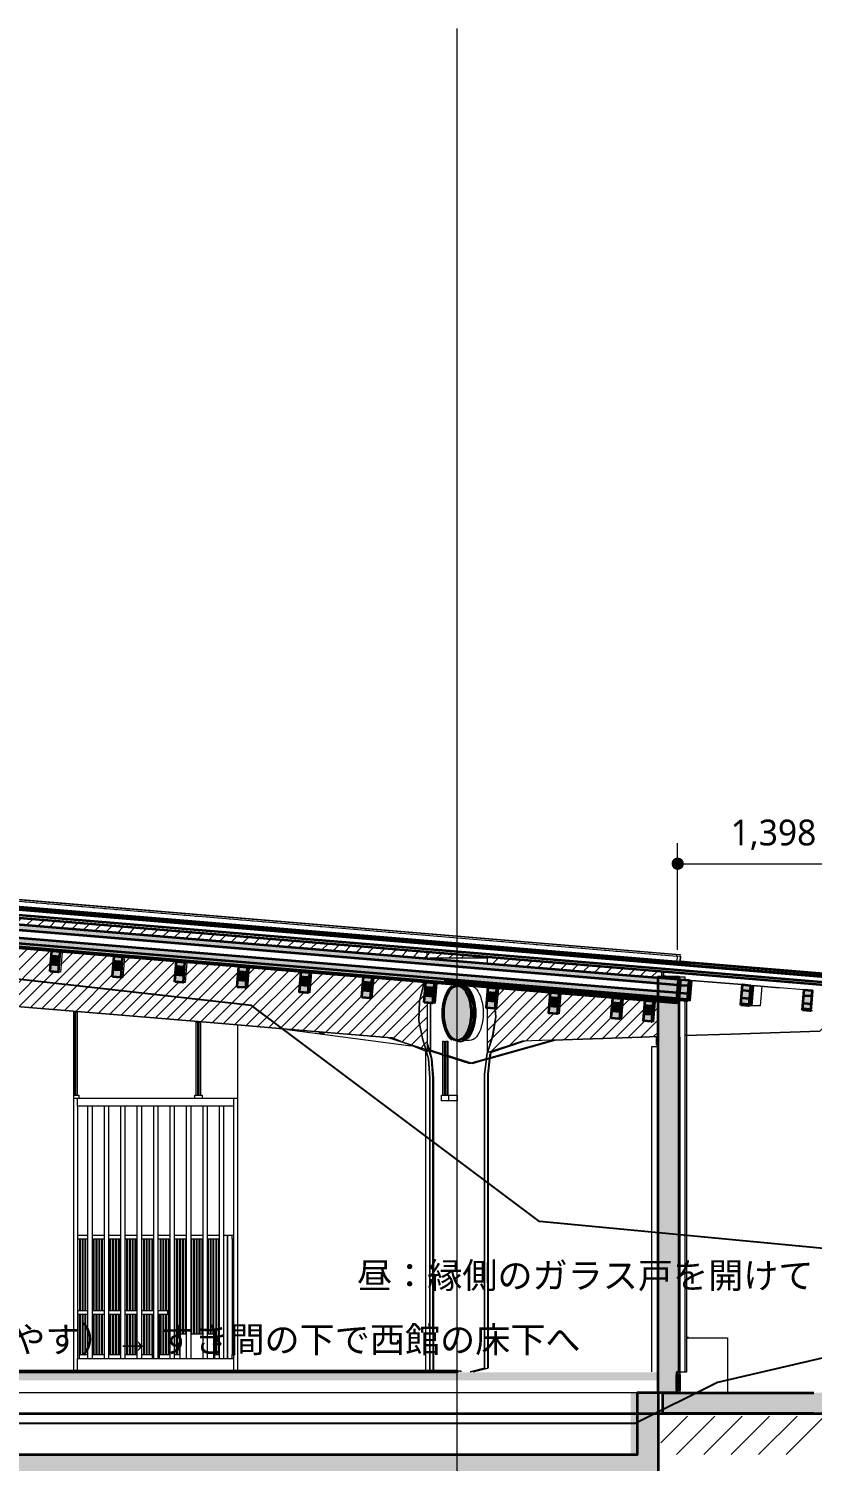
# Model space of a CAD drawing. Header units: millimetres. Extents: x 0 to 153524, y 0 to 59400.
# Drawn here: x 69872 to 75592, y 23650 to 34100 of the extents above; entities that cross this region are included whole.
import ezdxf

# ---------------------------------------------------------------- set-up
doc = ezdxf.new("R2010")
doc.units = ezdxf.units.MM
doc.linetypes.add('DASHDOT', pattern=[3.556, 2.54, -0.508, 0, -0.508])
for name, color, linetype, lineweight in [('01_切断（構造・壁）', 7, 'Continuous', 35), ('05_断熱（仮）', 2, 'Continuous', 9), ('10_見えがかり', 7, 'Continuous', 13), ('11_見えがかり（家具）', 8, 'Continuous', 9), ('12_見えがかり（ガラス）', 5, 'Continuous', 9), ('14_鏡面', 8, 'Continuous', 9), ('15_地盤', 8, 'Continuous', 9), ('40_通り芯', 1, 'DASHDOT', 9), ('50_寸法', 3, 'Continuous', 9)]:
    doc.layers.add(name, color=color, linetype=linetype, lineweight=lineweight)
doc.styles.add('JP', font='NotoSansCJKjp-Regular.otf')

msp = doc.modelspace()

# ---------------------------------------------------------------- hatches: boundary and pattern name
at = {"layer": '01_切断（構造・壁）'}
for color, points in [(7, [(62974, 28245), (62974, 28245), (62973, 28245), (62951, 28247), (62951, 28247), (62953, 28266), (62975, 28265), (62976, 28264), (74655, 27291), (74759, 27283), (75852, 27191), (75853, 27191), (75853, 27190), (75851, 27172), (75851, 27172), (74758, 27263), (74653, 27271)]), (7, [(74467, 24665), (74467, 26766), (74467, 27184), (74473, 27184), (74602, 27184), (74604, 27184), (74615, 27184), (74617, 27184), (74617, 27182), (74617, 24302), (74617, 24300), (74615, 24300), (74602, 24299), (74602, 24150), (74579, 24150), (74467, 24150), (74467, 24665)]), (7, [(73101, 26944), (73102, 26920), (73102, 26918), (73101, 26894), (73101, 26892), (73098, 26868), (73098, 26866), (73094, 26843), (73094, 26841), (73088, 26820), (73088, 26818), (73081, 26798), (73080, 26797), (73072, 26779), (73072, 26777), (73063, 26761), (73062, 26760), (73052, 26747), (73051, 26746), (73040, 26735), (73039, 26735), (73028, 26727), (73026, 26726), (73015, 26722), (73014, 26722), (73002, 26720), (73001, 26720), (72989, 26722), (72988, 26722), (72976, 26727), (72975, 26728), (72963, 26735), (72962, 26736), (72952, 26747), (72951, 26748), (72941, 26761), (72940, 26763), (72931, 26779), (72930, 26780), (72922, 26798), (72922, 26800), (72915, 26820), (72915, 26822), (72909, 26843), (72909, 26846), (72905, 26868), (72905, 26870), (72903, 26894), (72902, 26896), (72902, 26920), (72902, 26922), (72903, 26946), (72903, 26948), (72905, 26972), (72905, 26974), (72909, 26997), (72910, 26999), (72915, 27020), (72916, 27022), (72922, 27042), (72923, 27043), (72931, 27061), (72932, 27063), (72941, 27079), (72942, 27080), (72952, 27093), (72953, 27094), (72963, 27105), (72964, 27105), (72976, 27113), (72977, 27114), (72989, 27118), (72990, 27118), (73002, 27120), (73003, 27120), (73015, 27118), (73016, 27118), (73028, 27113), (73029, 27112), (73040, 27105), (73041, 27104), (73052, 27093), (73053, 27092), (73063, 27079), (73063, 27077), (73072, 27061), (73073, 27060), (73081, 27042), (73082, 27040), (73088, 27020), (73089, 27018), (73094, 26997), (73094, 26994), (73098, 26972), (73098, 26970), (73101, 26946)]), (7, [(74466, 24242), (74466, 24300), (58578, 24300), (58578, 24242)]), (7, [(73000, 24300), (72675, 24300), (67665, 24300), (67665, 24302), (67665, 24302), (67665, 24310), (72675, 24310), (73000, 24310), (73000, 24301), (73000, 24301)]), (7, [(74622, 24276), (74622, 24276), (74622, 24170), (74602, 24170), (74602, 24170), (74602, 24276), (74602, 24280), (74621, 24280), (74622, 24280)]), (8, [(55051, 23500), (46200, 23500), (46050, 23500), (46050, 23700), (46050, 24152), (46200, 24152), (46200, 23700), (55201, 23700), (55201, 23550), (58628, 23550), (58628, 23700), (74316, 23700), (74316, 24152), (74466, 24152), (74466, 23700), (74466, 23500), (74316, 23500), (58778, 23500), (58778, 23350), (55051, 23350)]), (7, [(74500, 24118), (74500, 24118), (74500, 24150), (74528, 24150), (74652, 24150), (74766, 24150), (74870, 24150), (74967, 24150), (75057, 24150), (75141, 24150), (75221, 24150), (75221, 24150), (75296, 24150), (75367, 24150), (75436, 24150), (75501, 24150), (75564, 24150), (75564, 24150), (75566, 24150), (75571, 24150), (75578, 24150), (75588, 24150), (75602, 24150), (75620, 24150), (75642, 24150), (75669, 24150), (75703, 24150), (75745, 24150), (75795, 24150), (75856, 24150), (75930, 24150), (76000, 24150), (76000, 24032), (76000, 24000), (75930, 24000), (75856, 24000), (75795, 24000), (75745, 24000), (75703, 24000), (75669, 24000), (75642, 24000), (75620, 24000), (75602, 24000), (75588, 24000), (75578, 24000), (75571, 24000), (75566, 24000), (75564, 24000), (75564, 24000), (75501, 24000), (75436, 24000), (75367, 24000), (75296, 24000), (75221, 24000), (75221, 24000), (75141, 24000), (75057, 24000), (74967, 24000), (74870, 24000), (74766, 24000), (74652, 24000), (74528, 24000), (74500, 24000)])]:
    msp.add_hatch(color=color, dxfattribs=at).paths.add_polyline_path(points)
at = {"layer": '01_切断（構造・壁）', "true_color": 0xe9dcc4}
for points in [[(74284, 27043), (72912, 27157), (74286, 27043), (74603, 27017), (74603, 27016), (74602, 27005), (63497, 27930), (62767, 27991), (62761, 27991), (62667, 27999), (62666, 27987), (62664, 27987), (62667, 28023), (62761, 28015), (62767, 28015), (63497, 27954), (74602, 27029), (74601, 27017)], [(70029, 27223), (70029, 27227), (70041, 27373), (70043, 27373), (70101, 27368), (70101, 27363), (70089, 27218), (70087, 27218)], [(70035, 27300), (70095, 27295), (70093, 27271), (70033, 27276)], [(70484, 27185), (70484, 27189), (70496, 27335), (70498, 27335), (70556, 27330), (70556, 27326), (70544, 27180), (70542, 27180)], [(70939, 27147), (70939, 27152), (70951, 27297), (70953, 27297), (71011, 27292), (71011, 27288), (70999, 27142), (70997, 27143)], [(70490, 27262), (70550, 27257), (70548, 27233), (70488, 27238)], [(70945, 27224), (71005, 27219), (71003, 27196), (70943, 27201)], [(71394, 27109), (71394, 27114), (71406, 27259), (71408, 27259), (71466, 27254), (71466, 27250), (71454, 27104), (71452, 27105)], [(71400, 27186), (71460, 27181), (71458, 27158), (71398, 27163)], [(71849, 27076), (71861, 27221), (71863, 27221), (71921, 27216), (71921, 27212), (71921, 27212), (71909, 27067), (71907, 27067), (71849, 27072)], [(72304, 27034), (72304, 27038), (72316, 27183), (72318, 27183), (72376, 27178), (72376, 27174), (72364, 27029), (72362, 27029)], [(71915, 27144), (71913, 27120), (71853, 27125), (71855, 27149)], [(72310, 27111), (72370, 27106), (72368, 27082), (72308, 27087)], [(72759, 26996), (72759, 27000), (72771, 27145), (72773, 27145), (72831, 27140), (72831, 27136), (72819, 26991), (72817, 26991)], [(72765, 27073), (72825, 27068), (72823, 27044), (72763, 27049)], [(73214, 26962), (73226, 27107), (73228, 27107), (73286, 27102), (73286, 27098), (73286, 27098), (73274, 26953), (73272, 26953), (73214, 26958)], [(73669, 26924), (73681, 27069), (73683, 27069), (73741, 27064), (73741, 27060), (73741, 27060), (73729, 26915), (73727, 26915), (73669, 26920)], [(74619, 27015), (74619, 27019), (74631, 27164), (74633, 27164), (74691, 27159), (74691, 27155), (74679, 27010), (74677, 27010)], [(75069, 26977), (75069, 26981), (75081, 27127), (75083, 27127), (75141, 27122), (75141, 27117), (75129, 26972), (75127, 26972)], [(75519, 26940), (75519, 26944), (75531, 27089), (75533, 27089), (75591, 27084), (75591, 27080), (75579, 26935), (75577, 26935)], [(73280, 27030), (73278, 27006), (73218, 27011), (73220, 27035)], [(73735, 26992), (73733, 26968), (73673, 26973), (73675, 26997)], [(74124, 26882), (74124, 26886), (74136, 27031), (74138, 27031), (74196, 27026), (74196, 27022), (74184, 26877), (74182, 26877)], [(74431, 27007), (74431, 27003), (74419, 26857), (74417, 26858), (74359, 26862), (74359, 26867), (74359, 26867), (74371, 27012), (74373, 27012)], [(74620, 27027), (74680, 27022), (74679, 27010), (74677, 27010), (74619, 27015), (74619, 27019)], [(75070, 26990), (75130, 26985), (75129, 26972), (75127, 26972), (75069, 26977), (75069, 26981)], [(74130, 26959), (74190, 26954), (74188, 26930), (74128, 26935)], [(74365, 26939), (74425, 26934), (74423, 26911), (74363, 26916)], [(75520, 26952), (75580, 26947), (75579, 26935), (75577, 26935), (75519, 26940), (75519, 26944)]]:
    msp.add_hatch(color=8, dxfattribs=at).paths.add_polyline_path(points)
at = {"layer": '05_断熱（仮）', "true_color": 0xf3d98b}
for points in [[(74500, 27175), (74500, 27123), (63491, 28040), (62761, 28101), (62756, 28102), (62670, 28109), (62674, 28161), (74296, 27192)], [(74296, 27095), (74500, 27078), (74500, 27037), (63497, 27954), (62767, 28015), (62761, 28015), (62670, 28023), (62674, 28064)], [(70035, 27300), (70039, 27345), (70099, 27340), (70095, 27295)], [(70490, 27262), (70494, 27307), (70554, 27302), (70550, 27257)], [(70945, 27224), (70949, 27269), (71009, 27264), (71005, 27219)], [(71400, 27186), (71404, 27231), (71464, 27226), (71460, 27181)], [(71855, 27149), (71859, 27193), (71919, 27188), (71915, 27144)], [(72310, 27111), (72314, 27155), (72374, 27150), (72370, 27106)], [(72765, 27073), (72769, 27117), (72829, 27112), (72825, 27068)], [(73220, 27035), (73224, 27079), (73284, 27074), (73280, 27030)], [(74492, 27159), (74577, 27159), (74577, 26766), (74577, 24665), (74577, 24175), (74492, 24175), (74492, 24665), (74492, 26766)], [(73675, 26997), (73679, 27042), (73739, 27037), (73735, 26992)], [(74130, 26959), (74134, 27004), (74194, 26999), (74190, 26954)], [(74429, 26979), (74425, 26934), (74365, 26939), (74369, 26984)], [(74266, 24152), (74316, 24152), (74316, 23700), (74266, 23700)]]:
    msp.add_hatch(color=8, dxfattribs=at).paths.add_polyline_path(points)
at = {"layer": '14_鏡面', "true_color": 0xdce5ee}
h = msp.add_hatch(dxfattribs=at)
h.set_pattern_fill('ANSI31', scale=20)
h.paths.add_polyline_path([(62760, 28322), (62760, 28322), (63010, 28301), (63261, 28281), (63511, 28260), (63762, 28239), (64012, 28218), (64263, 28197), (64513, 28176), (65014, 28134), (65265, 28114), (65515, 28093), (65766, 28072), (66016, 28051), (66267, 28030), (66517, 28009), (66768, 27988), (67018, 27967), (67269, 27947), (67519, 27926), (67770, 27905), (68020, 27884), (68271, 27863), (68521, 27842), (68772, 27821), (69022, 27800), (69273, 27780), (69523, 27759), (69774, 27738), (70024, 27717), (70275, 27696), (70525, 27675), (70776, 27654), (71026, 27633), (71277, 27613), (71527, 27592), (71778, 27571), (72028, 27550), (72279, 27529), (72529, 27508), (72780, 27487), (72780, 27487), (72780, 27487), (62760, 28322)])
h = msp.add_hatch(dxfattribs=at)
h.set_pattern_fill('ANSI31', scale=20)
h.paths.add_polyline_path([(62760, 28198), (72780, 27363), (72780, 27320), (72780, 27320), (72780, 27320), (62760, 28154)])
h = msp.add_hatch(dxfattribs=at)
h.set_pattern_fill('ANSI31', scale=20)
h.paths.add_polyline_path([(62760, 27829), (62808, 27825), (62824, 27825), (62837, 27973), (63216, 27941), (63204, 27792), (63263, 27787), (63279, 27787), (63292, 27935), (63671, 27903), (63659, 27754), (63718, 27749), (63734, 27749), (63747, 27897), (64126, 27866), (64114, 27716), (64173, 27711), (64189, 27711), (64202, 27859), (64581, 27828), (64569, 27678), (64628, 27673), (64644, 27673), (64656, 27821), (65036, 27790), (65024, 27640), (65083, 27635), (65099, 27635), (65111, 27783), (65491, 27752), (65479, 27602), (65538, 27597), (65554, 27597), (65566, 27746), (65946, 27714), (65934, 27564), (65993, 27559), (66009, 27559), (66021, 27708), (66401, 27676), (66389, 27527), (66448, 27522), (66464, 27522), (66476, 27670), (66856, 27638), (66844, 27489), (66903, 27484), (66919, 27484), (66931, 27632), (67311, 27600), (67299, 27451), (67358, 27446), (67374, 27446), (67386, 27594), (67766, 27562), (67754, 27413), (67813, 27408), (67829, 27408), (67841, 27556), (68221, 27524), (68209, 27375), (68268, 27370), (68284, 27370), (68296, 27518), (68676, 27486), (68664, 27337), (68723, 27332), (68739, 27332), (68751, 27480), (69131, 27448), (69119, 27299), (69178, 27294), (69194, 27294), (69206, 27442), (69586, 27411), (69574, 27261), (69633, 27256), (69649, 27256), (69661, 27404), (70041, 27373), (70029, 27223), (70088, 27218), (70104, 27218), (70116, 27366), (70496, 27335), (70484, 27185), (70543, 27180), (70559, 27180), (70571, 27329), (70951, 27297), (70939, 27147), (70998, 27142), (71014, 27142), (71026, 27291), (71406, 27259), (71394, 27109), (71453, 27104), (71469, 27104), (71481, 27253), (71861, 27221), (71849, 27072), (71908, 27067), (71924, 27067), (71936, 27215), (72316, 27183), (72304, 27034), (72363, 27029), (72378, 27029), (72391, 27177), (72759, 27146), (72759, 27144), (72724, 27006), (72720, 26863), (72750, 26724), (72770, 26653), (72616, 26703), (72529, 26738), (72496, 26741), (72493, 26742), (72320, 26756), (72279, 26760), (72028, 26781), (71778, 26802), (71527, 26823), (71277, 26844), (71026, 26864), (70776, 26885), (70525, 26906), (70275, 26927), (70024, 26948), (69774, 26969), (69523, 26990), (69273, 27011), (69022, 27031), (68772, 27052), (68521, 27073), (68271, 27094), (68020, 27115), (67770, 27136), (67519, 27157), (67269, 27178), (67018, 27198), (66884, 27210), (66024, 27284), (66008, 27283), (65983, 27285), (64660, 27396), (62760, 27553)])
h = msp.add_hatch(dxfattribs=at)
h.set_pattern_fill('ANSI31', scale=20)
h.paths.add_polyline_path([(73475, 27429), (73729, 27408), (73984, 27387), (74239, 27366), (74494, 27344), (74494, 27344), (73220, 27451), (73220, 27451), (73220, 27451), (73220, 27451)])
h = msp.add_hatch(dxfattribs=at)
h.set_pattern_fill('ANSI31', scale=20)
h.paths.add_polyline_path([(72780, 27320), (72780, 27363), (73220, 27327), (73220, 27320)])
h = msp.add_hatch(dxfattribs=at)
h.set_pattern_fill('ANSI31', scale=20)
h.paths.add_polyline_path([(74494, 27184), (74466, 27184), (74466, 27179), (73220, 27283), (73220, 27327), (74494, 27221)])
h = msp.add_hatch(dxfattribs=at)
h.set_pattern_fill('ANSI31', scale=20)
h.paths.add_polyline_path([(72780, 26650), (72771, 26653), (72750, 26724), (72720, 26863), (72724, 27006), (72759, 27144), (72760, 27146), (72771, 27145), (72759, 26996), (72780, 26994)])
h = msp.add_hatch(dxfattribs=at)
h.set_pattern_fill('ANSI31', scale=20)
h.paths.add_polyline_path([(73220, 27108), (73226, 27107), (73220, 27031)])
h = msp.add_hatch(dxfattribs=at)
h.set_pattern_fill('ANSI31', scale=20)
h.paths.add_polyline_path([(73475, 26715), (73221, 26631), (73259, 26752), (73282, 26892), (73278, 26953), (73288, 26953), (73301, 27101), (73681, 27069), (73669, 26920), (73728, 26915), (73743, 26915), (73756, 27063), (74136, 27031), (74124, 26882), (74183, 26877), (74198, 26877), (74211, 27025), (74371, 27012), (74359, 26862), (74418, 26857), (74433, 26857), (74446, 27006), (74466, 27004), (74466, 26749), (73698, 26723), (73698, 26723)])
h = msp.add_hatch(dxfattribs=at)
h.set_pattern_fill('ANSI31', scale=20)
h.paths.add_polyline_path([(73220, 26630), (73220, 26630), (73220, 26957), (73273, 26953), (73277, 26953), (73282, 26892), (73258, 26752), (73221, 26631)])
h = msp.add_hatch(dxfattribs=at)
h.set_pattern_fill('ANSI31', scale=20)
h.paths.add_polyline_path([(72322, 26756), (72493, 26742), (72496, 26741)])
h = msp.add_hatch(dxfattribs=at)
h.set_pattern_fill('ANSI31', scale=20)
h.paths.add_polyline_path([(72616, 26703), (72770, 26653), (72775, 26638)])
h = msp.add_hatch(dxfattribs=at)
h.set_pattern_fill('ANSI31', scale=20)
h.paths.add_polyline_path([(72780, 26636), (72780, 26636), (72775, 26638), (72771, 26653), (72780, 26650)])
h = msp.add_hatch(dxfattribs=at)
h.set_pattern_fill('ANSI31', scale=20)
h.paths.add_polyline_path([(73729, 26724), (73698, 26723), (73698, 26723), (74466, 26749), (74466, 26749)])
at = {"layer": '50_寸法'}
msp.add_hatch(color=7, dxfattribs=at).paths.add_polyline_path([(74654, 28009), (74653, 28000), (74651, 27992), (74647, 27984), (74641, 27977), (74634, 27972), (74626, 27968), (74618, 27965), (74609, 27964), (74600, 27965), (74592, 27968), (74584, 27972), (74577, 27977), (74572, 27984), (74568, 27992), (74565, 28000), (74564, 28009), (74565, 28018), (74568, 28026), (74572, 28034), (74577, 28041), (74584, 28047), (74592, 28051), (74600, 28053), (74609, 28054), (74618, 28053), (74626, 28051), (74634, 28047), (74641, 28041), (74647, 28034), (74651, 28026), (74653, 28018)])

# ---------------------------------------------------------------- linework, layer by layer
at = {"layer": '01_切断（構造・壁）'}
for points in [[(62761, 28198), (62756, 28199), (62661, 28207), (62662, 28212), (62667, 28270), (62761, 28262), (62767, 28262), (63497, 28201), (74607, 27275), (74607, 27275), (74607, 27275), (75889, 27168), (76007, 27159), (76006, 27153), (76002, 27095), (75884, 27105), (74601, 27212), (74601, 27212), (74601, 27212), (63491, 28137), (62761, 28198)], [(62667, 28230), (62667, 28230), (62761, 28222), (62767, 28222), (63497, 28161), (74607, 27235), (74607, 27235), (74607, 27235), (75889, 27128), (76003, 27119)], [(62974, 28245), (62974, 28245), (62973, 28245), (62951, 28247), (62951, 28247), (62953, 28266), (62975, 28265), (62976, 28264), (74655, 27291), (74759, 27283), (75852, 27191), (75853, 27191), (75853, 27190), (75851, 27172), (75851, 27172), (74758, 27263), (74653, 27271), (62974, 28245)], [(62661, 28012), (62662, 28016), (62674, 28161), (74296, 27192), (74614, 27166), (74613, 27161), (74601, 27017), (74284, 27043), (72912, 27157), (74286, 27043), (74603, 27017), (74603, 27016), (74601, 26993), (74284, 27019), (62661, 27988), (62661, 27988), (62663, 28012), (62661, 28012)], [(62674, 28120), (62674, 28121), (74296, 27152), (74609, 27126)], [(62667, 28023), (62667, 28023), (62761, 28015), (62767, 28015), (63497, 27954), (74601, 27029)], [(62674, 28063), (62674, 28064), (74296, 27095), (74605, 27069)], [(62667, 27999), (62667, 27999), (62761, 27991), (62767, 27991), (63497, 27930), (74601, 27005)], [(70029, 27223), (70029, 27227), (70041, 27373), (70043, 27373), (70101, 27368), (70101, 27363), (70089, 27218), (70087, 27218), (70029, 27223)], [(70029, 27223), (70029, 27227), (70041, 27373), (70043, 27373), (70101, 27368), (70101, 27363), (70089, 27218), (70087, 27218), (70029, 27223)], [(70034, 27276), (70092, 27271)], [(70036, 27300), (70094, 27295)], [(70484, 27185), (70484, 27189), (70496, 27335), (70498, 27335), (70556, 27330), (70556, 27326), (70544, 27180), (70542, 27180), (70484, 27185)], [(70484, 27185), (70484, 27189), (70496, 27335), (70498, 27335), (70556, 27330), (70556, 27326), (70544, 27180), (70542, 27180), (70484, 27185)], [(70939, 27147), (70939, 27152), (70951, 27297), (70953, 27297), (71011, 27292), (71011, 27288), (70999, 27142), (70997, 27143), (70939, 27147)], [(70939, 27147), (70939, 27152), (70951, 27297), (70953, 27297), (71011, 27292), (71011, 27288), (70999, 27142), (70997, 27143), (70939, 27147)], [(70489, 27238), (70547, 27234)], [(70491, 27262), (70549, 27257)], [(70944, 27200), (71002, 27196)], [(70946, 27224), (71004, 27219)], [(71394, 27109), (71394, 27114), (71406, 27259), (71408, 27259), (71466, 27254), (71466, 27250), (71454, 27104), (71452, 27105), (71394, 27109)], [(71394, 27109), (71394, 27114), (71406, 27259), (71408, 27259), (71466, 27254), (71466, 27250), (71454, 27104), (71452, 27105), (71394, 27109)], [(71401, 27186), (71459, 27182)], [(71849, 27076), (71861, 27221), (71863, 27221), (71921, 27216), (71921, 27212), (71921, 27212), (71909, 27067), (71907, 27067), (71849, 27072), (71849, 27076)], [(71849, 27076), (71861, 27221), (71863, 27221), (71921, 27216), (71921, 27212), (71921, 27212), (71909, 27067), (71907, 27067), (71849, 27072), (71849, 27076)], [(72304, 27034), (72304, 27038), (72316, 27183), (72318, 27183), (72376, 27178), (72376, 27174), (72364, 27029), (72362, 27029), (72304, 27034)], [(72304, 27034), (72304, 27038), (72316, 27183), (72318, 27183), (72376, 27178), (72376, 27174), (72364, 27029), (72362, 27029), (72304, 27034)], [(74467, 24665), (74467, 26766), (74467, 27184), (74473, 27184), (74602, 27184), (74604, 27184), (74615, 27184), (74617, 27184), (74617, 27182), (74617, 24302), (74617, 24300), (74615, 24300), (74602, 24299), (74602, 24150), (74579, 24150), (74467, 24150), (74467, 24665), (74467, 24665)], [(71399, 27163), (71457, 27158)], [(71854, 27125), (71912, 27120)], [(71856, 27148), (71914, 27144)], [(72309, 27087), (72367, 27082)], [(72311, 27111), (72369, 27106)], [(72759, 26996), (72759, 27000), (72771, 27145), (72773, 27145), (72831, 27140), (72831, 27136), (72819, 26991), (72817, 26991), (72759, 26996)], [(72759, 26996), (72759, 27000), (72771, 27145), (72773, 27145), (72831, 27140), (72831, 27136), (72819, 26991), (72817, 26991), (72759, 26996)], [(72766, 27073), (72824, 27068)], [(73101, 26944), (73102, 26920), (73102, 26918), (73101, 26894), (73101, 26892), (73098, 26868), (73098, 26866), (73094, 26843), (73094, 26841), (73088, 26820), (73088, 26818), (73081, 26798), (73080, 26797), (73072, 26779), (73072, 26777), (73063, 26761), (73062, 26760), (73052, 26747), (73051, 26746), (73040, 26735), (73039, 26735), (73028, 26727), (73026, 26726), (73015, 26722), (73014, 26722), (73002, 26720), (73001, 26720), (72989, 26722), (72988, 26722), (72976, 26727), (72975, 26728), (72963, 26735), (72962, 26736), (72952, 26747), (72951, 26748), (72941, 26761), (72940, 26763), (72931, 26779), (72930, 26780), (72922, 26798), (72922, 26800), (72915, 26820), (72915, 26822), (72909, 26843), (72909, 26846), (72905, 26868), (72905, 26870), (72903, 26894), (72902, 26896), (72902, 26920), (72902, 26922), (72903, 26946), (72903, 26948), (72905, 26972), (72905, 26974), (72909, 26997), (72910, 26999), (72915, 27020), (72916, 27022), (72922, 27042), (72923, 27043), (72931, 27061), (72932, 27063), (72941, 27079), (72942, 27080), (72952, 27093), (72953, 27094), (72963, 27105), (72964, 27105), (72976, 27113), (72977, 27114), (72989, 27118), (72990, 27118), (73002, 27120), (73003, 27120), (73015, 27118), (73016, 27118), (73028, 27113), (73029, 27112), (73040, 27105), (73041, 27104), (73052, 27093), (73053, 27092), (73063, 27079), (73063, 27077), (73072, 27061), (73073, 27060), (73081, 27042), (73082, 27040), (73088, 27020), (73089, 27018), (73094, 26997), (73094, 26994), (73098, 26972), (73098, 26970), (73101, 26946), (73101, 26944)], [(73214, 26962), (73226, 27107), (73228, 27107), (73286, 27102), (73286, 27098), (73286, 27098), (73274, 26953), (73272, 26953), (73214, 26958), (73214, 26962)], [(73214, 26962), (73226, 27107), (73228, 27107), (73286, 27102), (73286, 27098), (73286, 27098), (73274, 26953), (73272, 26953), (73214, 26958), (73214, 26962)], [(73669, 26924), (73681, 27069), (73683, 27069), (73741, 27064), (73741, 27060), (73741, 27060), (73729, 26915), (73727, 26915), (73669, 26920), (73669, 26924)], [(73669, 26924), (73681, 27069), (73683, 27069), (73741, 27064), (73741, 27060), (73741, 27060), (73729, 26915), (73727, 26915), (73669, 26920), (73669, 26924)], [(74619, 27015), (74619, 27019), (74631, 27164), (74633, 27164), (74691, 27159), (74691, 27155), (74679, 27010), (74677, 27010), (74619, 27015)], [(74619, 27015), (74619, 27019), (74631, 27164), (74633, 27164), (74691, 27159), (74691, 27155), (74679, 27010), (74677, 27010), (74619, 27015)], [(74631, 27124), (74631, 27124), (74633, 27124), (74687, 27120)], [(74631, 27067), (74631, 27067), (74633, 27067), (74682, 27063)], [(75069, 26977), (75069, 26981), (75081, 27127), (75083, 27127), (75141, 27122), (75141, 27117), (75129, 26972), (75127, 26972), (75069, 26977)], [(75069, 26977), (75069, 26981), (75081, 27127), (75083, 27127), (75141, 27122), (75141, 27117), (75129, 26972), (75127, 26972), (75069, 26977)], [(75081, 27086), (75081, 27087), (75083, 27087), (75137, 27082)], [(75519, 26940), (75519, 26944), (75531, 27089), (75533, 27089), (75591, 27084), (75591, 27080), (75579, 26935), (75577, 26935), (75519, 26940)], [(75519, 26940), (75519, 26944), (75531, 27089), (75533, 27089), (75591, 27084), (75591, 27080), (75579, 26935), (75577, 26935), (75519, 26940)], [(72764, 27049), (72822, 27044)], [(73219, 27011), (73277, 27006)], [(73221, 27035), (73279, 27030)], [(73674, 26973), (73732, 26968)], [(73676, 26997), (73734, 26992)], [(74124, 26882), (74124, 26886), (74136, 27031), (74138, 27031), (74196, 27026), (74196, 27022), (74184, 26877), (74182, 26877), (74124, 26882)], [(74124, 26882), (74124, 26886), (74136, 27031), (74138, 27031), (74196, 27026), (74196, 27022), (74184, 26877), (74182, 26877), (74124, 26882)], [(74431, 27007), (74431, 27003), (74419, 26857), (74417, 26858), (74359, 26862), (74359, 26867), (74359, 26867), (74371, 27012), (74373, 27012), (74431, 27007)], [(74431, 27003), (74419, 26857), (74417, 26858), (74359, 26862), (74359, 26867), (74359, 26867), (74371, 27012), (74373, 27012), (74431, 27007), (74431, 27003)], [(74621, 27027), (74679, 27022)], [(75071, 26990), (75129, 26985)], [(75081, 27029), (75081, 27030), (75083, 27030), (75132, 27025)], [(75531, 27049), (75531, 27049), (75533, 27049), (75587, 27045)], [(75531, 26992), (75531, 26992), (75533, 26992), (75582, 26988)], [(74129, 26935), (74187, 26930)], [(74131, 26959), (74189, 26954)], [(74364, 26915), (74422, 26911)], [(74366, 26939), (74424, 26934)], [(75521, 26952), (75579, 26947)], [(73000, 24300), (72675, 24300), (67665, 24300), (67665, 24302), (67665, 24302), (67665, 24310), (72675, 24310), (73000, 24310), (73000, 24301), (73000, 24301), (73000, 24300)], [(74622, 24276), (74622, 24276), (74622, 24170), (74602, 24170), (74602, 24170), (74602, 24276), (74602, 24280), (74621, 24280), (74622, 24280), (74622, 24276)], [(55051, 23500), (46200, 23500), (46050, 23500), (46050, 23700), (46050, 24152), (46200, 24152), (46200, 23700), (55201, 23700), (55201, 23550), (58628, 23550), (58628, 23700), (74316, 23700), (74316, 24152), (74466, 24152), (74466, 23700), (74466, 23500), (74316, 23500), (58778, 23500), (58778, 23350), (55051, 23350), (55051, 23500)], [(74500, 24118), (74500, 24118), (74500, 24150), (74528, 24150), (74652, 24150), (74766, 24150), (74870, 24150), (74967, 24150), (75057, 24150), (75141, 24150), (75221, 24150), (75221, 24150), (75296, 24150), (75367, 24150), (75436, 24150), (75501, 24150), (75564, 24150), (75564, 24150), (75566, 24150), (75571, 24150), (75578, 24150), (75588, 24150), (75602, 24150)], [(75602, 24000), (75588, 24000), (75578, 24000), (75571, 24000), (75566, 24000), (75564, 24000), (75564, 24000), (75501, 24000), (75436, 24000), (75367, 24000), (75296, 24000), (75221, 24000), (75221, 24000), (75141, 24000), (75057, 24000), (74967, 24000), (74870, 24000), (74766, 24000), (74652, 24000), (74528, 24000), (74500, 24000), (74500, 24118)], [(43500, 24000), (78800, 24000)]]:
    msp.add_lwpolyline(points, dxfattribs=at)
at = {"layer": '10_見えがかり'}
for points in [[(62688, 28328), (74605, 27335), (74602, 27299)], [(70116, 27364), (70104, 27218)], [(70571, 27327), (70559, 27180)], [(71026, 27289), (71014, 27142)], [(72780, 27322), (72780, 27361)], [(73218, 27320), (72800, 27320)], [(73220, 27285), (73220, 27325)], [(74606, 27337), (74627, 27335), (74624, 27298)], [(74629, 27335), (74630, 27335), (74627, 27297)], [(74629, 27300), (74735, 27291), (74740, 27291), (75939, 27191), (75938, 27191), (75936, 27174)], [(70104, 27218), (70091, 27218)], [(70559, 27180), (70546, 27180)], [(71481, 27251), (71469, 27104)], [(71936, 27213), (71924, 27067)], [(72391, 27175), (72378, 27029)], [(74494, 27219), (74494, 27186)], [(74619, 27184), (74623, 27184), (74623, 27083)], [(74626, 27184), (74661, 27184), (74661, 27184), (74661, 27164)], [(67611, 27149), (67960, 27120), (68608, 27066), (69255, 27012), (69903, 26958), (70550, 26904), (71198, 26850), (71845, 26796), (72493, 26742), (73089, 26552), (73698, 26723), (74347, 26745), (74464, 26749)], [(74464, 26749), (74348, 26745), (73698, 26723), (73089, 26552), (73089, 26552), (72493, 26742), (71845, 26796), (71198, 26850), (70550, 26904), (69903, 26958), (69255, 27012), (68608, 27066), (67960, 27120), (67615, 27149)], [(71014, 27142), (71001, 27142)], [(71469, 27104), (71456, 27104)], [(71924, 27067), (71911, 27067)], [(72770, 26656), (72750, 26724), (72720, 26863), (72724, 27006), (72759, 27144)], [(72759, 27144), (72724, 27006), (72720, 26863), (72750, 26724), (72770, 26656)], [(72846, 27137), (72833, 26991)], [(72852, 27136), (72840, 26991), (72835, 26991)], [(72904, 26817), (72898, 26843), (72893, 26869), (72891, 26895), (72890, 26920), (72891, 26945), (72893, 26971), (72898, 26997), (72904, 27023), (72912, 27047), (72922, 27068), (72934, 27087), (72934, 27087), (72922, 27068), (72912, 27047), (72904, 27023), (72898, 26997), (72893, 26971), (72891, 26945), (72890, 26920), (72891, 26895), (72893, 26869), (72898, 26843), (72904, 26817), (72912, 26793), (72922, 26772), (72934, 26753), (72934, 26753), (72922, 26772), (72912, 26793), (72904, 26817)], [(72935, 27089), (72946, 27103), (72960, 27115), (72960, 27115), (72946, 27103), (72935, 27089)], [(72990, 27121), (72995, 27124), (72997, 27124)], [(73057, 27119), (73063, 27115), (73077, 27103), (73089, 27087), (73101, 27068), (73111, 27047), (73119, 27023), (73125, 26997), (73130, 26971), (73132, 26945), (73133, 26920), (73132, 26895), (73130, 26869), (73125, 26843), (73119, 26817), (73111, 26793), (73101, 26772), (73089, 26753), (73077, 26737), (73063, 26725), (73050, 26716), (73036, 26712), (73023, 26710), (73021, 26710), (73008, 26712), (72995, 26716), (72990, 26719)], [(72998, 27124), (72996, 27124), (72992, 27121)], [(72992, 26719), (72996, 26716), (73010, 26712), (73022, 26710), (73035, 26712), (73048, 26716), (73062, 26725), (73075, 26737), (73088, 26753), (73099, 26772), (73109, 26793), (73117, 26817), (73124, 26843), (73128, 26869), (73131, 26895), (73131, 26920), (73131, 26945), (73128, 26971), (73124, 26997), (73117, 27023), (73109, 27047), (73099, 27068), (73088, 27087), (73075, 27103), (73062, 27115), (73055, 27120)], [(73016, 27120), (73017, 27120), (73030, 27118), (73043, 27113), (73056, 27105), (73067, 27093), (73078, 27079), (73088, 27061), (73097, 27042), (73104, 27020), (73110, 26997), (73114, 26972), (73117, 26946), (73117, 26920), (73117, 26894), (73114, 26868), (73110, 26843), (73104, 26820), (73097, 26798), (73088, 26779), (73078, 26761), (73067, 26747), (73056, 26735), (73043, 26727), (73030, 26722), (73017, 26720), (73016, 26720)], [(73035, 27119), (73037, 27118), (73040, 27117)], [(73039, 27120), (73049, 27120)], [(73043, 27116), (73050, 27113), (73063, 27105), (73074, 27093), (73085, 27079), (73095, 27061), (73104, 27042), (73111, 27020), (73117, 26997), (73121, 26972), (73123, 26946), (73124, 26920), (73123, 26894), (73121, 26868), (73117, 26843), (73111, 26820), (73104, 26798), (73095, 26779), (73085, 26761), (73074, 26747), (73063, 26735), (73050, 26727), (73043, 26724)], [(73112, 27115), (73116, 27113), (73128, 27105), (73140, 27093), (73151, 27079), (73161, 27061), (73169, 27042), (73176, 27020), (73182, 26997), (73186, 26972), (73189, 26946), (73190, 26920), (73189, 26894), (73186, 26868), (73182, 26843), (73176, 26820), (73169, 26798), (73161, 26779), (73151, 26761), (73140, 26747), (73128, 26735), (73116, 26727), (73103, 26722), (73090, 26720), (73062, 26720)], [(73078, 27104), (73080, 27103), (73092, 27087), (73104, 27068), (73113, 27047), (73122, 27023), (73128, 26997), (73132, 26971), (73135, 26945), (73136, 26920), (73135, 26895), (73132, 26869), (73128, 26843), (73122, 26817), (73113, 26793), (73104, 26772), (73092, 26753), (73080, 26737)], [(73220, 27054), (73220, 27106)], [(73301, 27099), (73288, 26953)], [(74625, 27166), (74628, 27166), (74625, 27121)], [(74663, 26755), (74997, 26767), (75646, 26788), (75952, 27097)], [(75952, 27097), (75646, 26788), (74997, 26767), (74663, 26755)], [(74693, 27160), (74706, 27159), (74693, 27010)], [(74712, 27155), (74700, 27010), (74695, 27010)], [(74708, 27158), (75079, 27127)], [(75079, 27127), (74708, 27158)], [(75143, 27123), (75156, 27122), (75143, 26972)], [(75162, 27118), (75150, 26972), (75145, 26972)], [(75224, 27113), (75212, 26972), (75155, 26972), (75152, 26972)], [(75158, 27120), (75350, 27104), (75350, 27104), (75158, 27120)], [(75529, 27089), (75352, 27104)], [(72378, 27029), (72366, 27029)], [(72780, 26992), (72780, 26653)], [(72803, 26990), (72803, 26653)], [(72805, 26990), (72805, 26653)], [(72833, 26991), (72821, 26991)], [(72906, 26987), (72908, 26997), (72910, 27005)], [(73756, 27061), (73743, 26915)], [(74211, 27023), (74198, 26877)], [(74445, 27004), (74433, 26857)], [(74623, 27012), (74623, 26745), (74624, 26745), (74624, 24152)], [(74661, 27010), (74661, 24300), (74661, 24300), (74626, 24300)], [(74673, 27009), (74673, 26758)], [(74693, 27010), (74681, 27010)], [(75143, 26972), (75131, 26972)], [(72901, 26937), (72901, 26946), (72902, 26955)], [(72902, 26885), (72901, 26894), (72901, 26903)], [(73278, 26951), (73282, 26892), (73259, 26752), (73216, 26615), (73213, 26589)], [(73213, 26589), (73216, 26615), (73258, 26752), (73282, 26892), (73278, 26951)], [(73220, 26633), (73220, 26955)], [(73288, 26953), (73276, 26953)], [(73743, 26915), (73731, 26915)], [(74198, 26877), (74186, 26877)], [(74433, 26857), (74421, 26857)], [(75593, 26935), (75581, 26935)], [(72916, 26813), (72914, 26820), (72912, 26828)], [(74673, 26754), (74673, 24560), (74673, 24560), (74673, 24300), (74663, 24300)], [(72592, 26712), (72529, 26738), (72505, 26740)], [(72773, 26639), (72640, 26693)], [(72800, 25444), (72800, 25587), (72800, 25730), (72800, 25873), (72800, 26016), (72800, 26302), (72800, 26444), (72790, 26587), (72771, 26651)], [(72771, 26651), (72790, 26587), (72800, 26444), (72800, 26302), (72800, 26159), (72800, 26016), (72800, 25873), (72800, 25587), (72800, 25444), (72800, 25301), (72800, 25158), (72800, 25015), (72800, 24872), (72800, 24729), (72800, 24586), (72800, 24312)], [(72780, 26648), (72780, 26636), (72780, 26636), (72778, 26637)], [(72782, 26701), (72796, 26655)], [(72793, 26656), (72782, 26692)], [(72894, 26621), (72782, 26657)], [(72782, 26657), (72894, 26621)], [(72795, 26648), (72794, 26651)], [(72797, 26650), (72798, 26647)], [(72803, 26648), (72803, 26645)], [(72935, 26751), (72946, 26737), (72960, 26725), (72960, 26725), (72946, 26737), (72935, 26751)], [(73040, 26723), (73037, 26722), (73035, 26721)], [(73050, 26720), (73039, 26720)], [(73080, 26737), (73078, 26736)], [(73715, 26722), (73215, 26581)], [(73215, 26581), (73714, 26722)], [(73689, 26723), (73475, 26715), (73224, 26631)], [(73493, 26714), (73243, 26630), (73243, 26630)], [(74420, 24302), (74420, 26675), (74461, 26675)], [(74455, 26745), (74464, 26745)], [(74464, 26685), (74455, 26685), (74455, 26745)], [(74461, 26675), (74461, 24302)], [(74463, 26675), (74464, 26675)], [(72796, 26639), (72782, 26644)], [(72823, 25301), (72823, 25444), (72823, 25587), (72823, 25730), (72823, 25873), (72823, 26016), (72823, 26159), (72823, 26302), (72823, 26444), (72813, 26587), (72796, 26643)], [(72800, 26642), (72816, 26587), (72826, 26444), (72826, 26302), (72826, 26016), (72826, 25873), (72826, 25587), (72826, 25444), (72826, 25301), (72826, 25158), (72826, 25015), (72826, 24872), (72826, 24729), (72826, 24586), (72826, 24582)], [(72803, 26641), (72803, 26638)], [(72805, 26647), (72805, 26644)], [(72805, 26640), (72805, 26636), (72805, 26636), (72805, 26636)], [(73097, 26556), (72907, 26617)], [(72907, 26617), (73097, 26556)], [(73213, 26585), (73200, 26473), (73200, 26330), (73200, 26187), (73200, 26044), (73200, 25902), (73200, 25759), (73200, 25616), (73200, 25473), (73200, 25330), (73200, 25187), (73200, 25044), (73200, 24901), (73200, 24758), (73200, 24615), (73200, 24472), (73200, 24329), (73094, 24302)], [(73094, 24302), (73200, 24329), (73200, 24472), (73200, 24615), (73200, 24758), (73200, 24901), (73200, 25044), (73200, 25187), (73200, 25330), (73200, 25473), (73200, 25616), (73200, 25759), (73200, 25902), (73200, 26044), (73200, 26187), (73200, 26330), (73200, 26473), (73213, 26585)], [(73210, 26580), (73112, 26552), (73110, 26552), (73104, 26554)], [(73105, 26554), (73111, 26552), (73210, 26580)], [(73117, 24302), (73223, 24329), (73223, 24472), (73223, 24615), (73223, 24758), (73223, 24901), (73223, 25044), (73223, 25187), (73223, 25330), (73223, 25473), (73223, 25616), (73223, 25759), (73223, 25902), (73223, 26044), (73223, 26187), (73223, 26330), (73223, 26473), (73236, 26585)], [(73239, 26586), (73226, 26473), (73226, 26330), (73226, 26187), (73226, 26044), (73226, 25902), (73226, 25759), (73226, 25616), (73226, 25473), (73226, 25330), (73226, 25187), (73226, 25044), (73226, 24901), (73226, 24758), (73226, 24615), (73226, 24472), (73226, 24329), (73120, 24302)], [(73236, 26589), (73236, 26591)], [(73237, 26596), (73239, 26615), (73243, 26628)], [(73239, 26592), (73239, 26590)], [(73246, 26629), (73242, 26615), (73240, 26596)], [(73243, 26630), (73243, 26636)], [(74464, 26615), (74463, 26615)], [(70202, 26300), (70228, 26300)], [(70230, 26300), (71368, 26300)], [(71368, 26240), (70230, 26240), (70230, 26300)], [(70230, 26238), (70230, 24402)], [(70305, 24402), (70305, 26238)], [(70335, 26238), (70335, 24402)], [(70425, 24402), (70425, 26238)], [(70455, 26238), (70455, 24402)], [(70545, 24402), (70545, 26238)], [(70575, 26238), (70575, 24402)], [(70665, 24402), (70665, 26238)], [(70695, 26238), (70695, 24402)], [(70785, 24402), (70785, 26238)], [(70815, 26238), (70815, 24402)], [(70905, 24402), (70905, 26238)], [(70935, 26238), (70935, 24402)], [(71025, 24402), (71025, 26238)], [(71055, 26238), (71055, 24402)], [(71145, 24402), (71145, 26238)], [(71175, 26238), (71175, 24402)], [(71265, 24402), (71265, 26238)], [(71295, 26238), (71295, 24402)], [(71370, 26300), (71398, 26300)], [(71370, 24312), (71370, 26300)], [(72800, 24312), (72800, 24729), (72800, 24872), (72800, 25015), (72800, 25158), (72800, 25301), (72800, 25444)], [(72823, 24582), (72823, 24586), (72823, 24729), (72823, 24872), (72823, 25015), (72823, 25158), (72823, 25301)], [(74684, 24558), (74684, 24552)], [(70230, 24400), (71368, 24400)], [(70230, 24312), (70230, 24400)], [(74463, 24390), (74463, 24390)], [(73002, 24310), (73024, 24310)], [(73024, 24310), (73024, 24302)], [(73026, 24310), (73027, 24310)], [(73027, 24310), (73027, 24302)], [(58578, 24152), (74316, 24152)]]:
    msp.add_lwpolyline(points, dxfattribs=at)
at = {"layer": '11_見えがかり（家具）'}
for points in [[(70200, 26931), (70200, 24312)], [(70202, 26928), (70205, 26928)], [(70205, 26928), (70205, 26322)], [(70218, 26322), (70218, 26928), (70227, 26928)], [(70227, 26928), (70227, 26322)], [(71096, 26322), (71096, 26853), (71105, 26853)], [(71105, 26853), (71105, 26322)], [(71118, 26322), (71118, 26853), (71127, 26853)], [(71127, 26853), (71127, 26322)], [(71400, 24312), (71400, 26830)], [(71758, 26801), (72664, 26681)], [(71996, 26771), (71996, 26778), (72005, 26778)], [(72005, 26778), (72005, 26770)], [(72018, 26768), (72018, 26778), (72027, 26778)], [(72027, 26778), (72027, 26767)], [(72896, 26616), (72896, 26715), (72905, 26715)], [(72905, 26715), (72905, 26613)], [(72918, 26616), (72918, 26715), (72927, 26715)], [(72927, 26715), (72927, 26613)], [(72929, 26715), (72931, 26715), (72931, 26613)], [(72768, 26638), (72768, 24312)], [(72896, 26322), (72896, 26611)], [(72905, 26608), (72905, 26322)], [(72918, 26609), (72918, 26611)], [(72918, 26322), (72918, 26604)], [(72927, 26608), (72927, 26606)], [(72927, 26601), (72927, 26322)], [(72931, 26607), (72931, 26604)], [(72931, 26600), (72931, 26322)], [(70202, 26320), (70238, 26320)], [(70238, 26320), (70238, 26302)], [(71085, 26302), (71085, 26320), (71138, 26320)], [(71138, 26320), (71138, 26302)], [(72937, 26320), (72937, 26280), (72885, 26280), (72885, 26320), (72937, 26320)], [(72939, 26320), (73001, 26320), (73001, 26280), (72939, 26280)], [(70232, 25300), (70303, 25300)], [(70337, 25300), (70423, 25300)], [(70457, 25300), (70543, 25300)], [(70577, 25300), (70663, 25300)], [(70697, 25300), (70783, 25300)], [(70817, 25300), (70903, 25300)], [(70937, 25300), (71023, 25300)], [(71057, 25300), (71143, 25300)], [(71177, 25300), (71263, 25300)], [(71297, 25300), (71322, 25300)], [(71322, 25300), (71322, 24402)], [(71327, 24402), (71327, 25300), (71355, 25300)], [(71368, 25270), (71357, 25270), (71357, 25300), (71368, 25300)], [(70303, 25270), (70232, 25270)], [(70245, 24752), (70245, 25268)], [(70248, 25268), (70248, 24752)], [(70265, 24752), (70265, 25268)], [(70268, 25268), (70268, 24752)], [(70285, 24752), (70285, 25268)], [(70288, 25268), (70288, 24752)], [(70423, 25270), (70337, 25270)], [(70346, 24752), (70346, 25268)], [(70349, 25268), (70349, 24752)], [(70366, 24752), (70366, 25268)], [(70369, 25268), (70369, 24752)], [(70387, 24752), (70387, 25268)], [(70390, 25268), (70390, 24752)], [(70407, 24752), (70407, 25268)], [(70410, 25268), (70410, 24752)], [(70543, 25270), (70457, 25270)], [(70468, 24752), (70468, 25268)], [(70471, 25268), (70471, 24752)], [(70488, 24752), (70488, 25268)], [(70491, 25268), (70491, 24752)], [(70509, 24752), (70509, 25268)], [(70512, 25268), (70512, 24752)], [(70529, 24752), (70529, 25268)], [(70532, 25268), (70532, 24752)], [(70663, 25270), (70577, 25270)], [(70590, 24752), (70590, 25268)], [(70593, 25268), (70593, 24752)], [(70610, 24752), (70610, 25268)], [(70613, 25268), (70613, 24752)], [(70630, 24752), (70630, 25268)], [(70633, 25268), (70633, 24752)], [(70651, 24752), (70651, 25268)], [(70654, 25268), (70654, 24752)], [(70783, 25270), (70697, 25270)], [(70712, 24752), (70712, 25268)], [(70715, 25268), (70715, 24752)], [(70732, 24752), (70732, 25268)], [(70735, 25268), (70735, 24752)], [(70752, 24752), (70752, 25268)], [(70755, 25268), (70755, 24752)], [(70773, 24752), (70773, 25268)], [(70776, 25268), (70776, 24752)], [(70903, 25270), (70817, 25270)], [(70834, 24752), (70834, 25268)], [(70837, 25268), (70837, 24752)], [(70854, 24752), (70854, 25268)], [(70857, 25268), (70857, 24752)], [(70874, 24752), (70874, 25268)], [(70877, 25268), (70877, 24752)], [(70894, 24432), (70894, 25268)], [(70897, 25268), (70897, 24432)], [(71023, 25270), (70937, 25270)], [(70938, 25268), (70938, 24432)], [(70955, 24432), (70955, 25268)], [(70958, 25268), (70958, 24432)], [(70976, 24432), (70976, 25268)], [(70979, 25268), (70979, 24582)], [(70996, 24582), (70996, 25268)], [(70999, 25268), (70999, 24582)], [(71016, 24582), (71016, 25268)], [(71019, 25268), (71019, 24582)], [(71143, 25270), (71057, 25270)], [(71060, 25268), (71060, 24582)], [(71077, 24582), (71077, 25268)], [(71080, 25268), (71080, 24582)], [(71098, 24582), (71098, 25268)], [(71101, 25268), (71101, 24582)], [(71118, 24582), (71118, 25268)], [(71121, 25268), (71121, 24582)], [(71138, 24582), (71138, 25268)], [(71141, 25268), (71141, 24582)], [(71263, 25270), (71177, 25270)], [(71179, 24582), (71179, 25268)], [(71182, 25268), (71182, 24582)], [(71199, 24582), (71199, 25268)], [(71202, 25268), (71202, 24582)], [(71219, 24582), (71219, 25268)], [(71222, 25268), (71222, 24582)], [(71240, 24432), (71240, 25268)], [(71243, 25268), (71243, 24432)], [(71260, 24432), (71260, 25268)], [(71263, 25268), (71263, 24432)], [(71357, 25268), (71357, 24432)], [(71366, 24432), (71366, 25268)], [(70232, 24750), (70303, 24750)], [(70303, 24720), (70232, 24720)], [(70240, 24718), (70240, 24402)], [(70245, 24432), (70245, 24718)], [(70248, 24718), (70248, 24432)], [(70265, 24432), (70265, 24718)], [(70268, 24718), (70268, 24432)], [(70285, 24432), (70285, 24718)], [(70288, 24718), (70288, 24432)], [(70337, 24750), (70423, 24750)], [(70423, 24720), (70337, 24720)], [(70346, 24432), (70346, 24718)], [(70349, 24718), (70349, 24432)], [(70366, 24432), (70366, 24718)], [(70369, 24718), (70369, 24432)], [(70387, 24432), (70387, 24718)], [(70390, 24718), (70390, 24432)], [(70407, 24432), (70407, 24718)], [(70410, 24718), (70410, 24432)], [(70457, 24750), (70543, 24750)], [(70543, 24720), (70457, 24720)], [(70468, 24432), (70468, 24718)], [(70471, 24718), (70471, 24432)], [(70488, 24432), (70488, 24718)], [(70491, 24718), (70491, 24432)], [(70509, 24432), (70509, 24718)], [(70512, 24718), (70512, 24432)], [(70529, 24432), (70529, 24718)], [(70532, 24718), (70532, 24432)], [(70577, 24750), (70663, 24750)], [(70663, 24720), (70577, 24720)], [(70590, 24432), (70590, 24718)], [(70593, 24718), (70593, 24432)], [(70610, 24432), (70610, 24718)], [(70613, 24718), (70613, 24432)], [(70630, 24432), (70630, 24718)], [(70633, 24718), (70633, 24432)], [(70651, 24432), (70651, 24718)], [(70654, 24718), (70654, 24432)], [(70697, 24750), (70783, 24750)], [(70783, 24720), (70697, 24720)], [(70712, 24432), (70712, 24718)], [(70715, 24718), (70715, 24432)], [(70732, 24432), (70732, 24718)], [(70735, 24718), (70735, 24432)], [(70752, 24432), (70752, 24718)], [(70755, 24718), (70755, 24432)], [(70773, 24432), (70773, 24718)], [(70777, 24402), (70777, 24718)], [(70817, 24750), (70887, 24750), (70887, 24720), (70817, 24720)], [(70825, 24718), (70825, 24402)], [(70834, 24432), (70834, 24718)], [(70837, 24718), (70837, 24432)], [(70854, 24432), (70854, 24718)], [(70857, 24718), (70857, 24432)], [(70874, 24432), (70874, 24718)], [(70877, 24718), (70877, 24432)], [(70979, 24580), (71023, 24580)], [(70979, 24402), (70979, 24580)], [(71057, 24580), (71143, 24580)], [(71177, 24580), (71221, 24580), (71221, 24402)], [(71223, 24580), (71224, 24580), (71224, 24402)], [(71226, 24580), (71228, 24580), (71228, 24402)], [(72770, 24580), (72798, 24580)], [(72802, 24580), (72821, 24580), (72821, 24312)], [(72823, 24580), (72824, 24580), (72824, 24312)], [(72826, 24580), (72828, 24580), (72828, 24312)], [(74675, 24550), (74973, 24550)], [(74973, 24550), (74973, 24152)], [(70242, 24430), (70303, 24430)], [(70337, 24430), (70423, 24430)], [(70457, 24430), (70543, 24430)], [(70577, 24430), (70663, 24430)], [(70697, 24430), (70775, 24430)], [(70827, 24430), (70903, 24430)], [(70937, 24430), (70977, 24430)], [(71230, 24430), (71263, 24430)], [(71357, 24402), (71357, 24430), (71368, 24430)]]:
    msp.add_lwpolyline(points, dxfattribs=at)
at = {"layer": '12_見えがかり（ガラス）'}
for points in [[(62688, 28343), (62689, 28343), (74627, 27348), (74626, 27337)], [(62688, 28340), (74601, 27348), (74600, 27338)], [(74494, 27186), (74494, 27219)], [(74496, 27191), (74522, 27191)], [(74506, 27218), (74506, 27186)], [(74522, 27191), (74522, 27186)]]:
    msp.add_lwpolyline(points, dxfattribs=at)
at = {"layer": '15_地盤'}
for points in [[(74486, 23786), (74680, 23980)], [(74600, 23700), (74880, 23980)], [(74800, 23700), (75080, 23980)], [(75000, 23700), (75280, 23980)], [(75200, 23700), (75480, 23980)], [(75400, 23700), (75680, 23980)]]:
    msp.add_lwpolyline(points, dxfattribs=at)
at = {"layer": '40_通り芯'}
msp.add_lwpolyline([(73000, 22750), (73000, 34100)], dxfattribs=at)
at = {"layer": '45_換気'}
for points in [[(75700, 25200), (73600, 25400), (71500, 26975), (67000, 27480), (62700, 27838), (61700, 28250), (60850, 28700), (60700, 28730)], [(76300, 24550), (74900, 24225), (74300, 23926), (59500, 23926), (59350, 24450)]]:
    msp.add_lwpolyline(points, dxfattribs=at)
at = {"layer": '50_寸法'}
for points in [[(74609, 27380), (74609, 28159)], [(74609, 28009), (76007, 28009)]]:
    msp.add_lwpolyline(points, dxfattribs=at)

# ---------------------------------------------------------------- texts
at = {"layer": '45_換気', "char_height": 187.87, "style": 'JP'}
for s, insert, attachment_point in [('昼：縁側のガラス戸を開けて', (75600, 25100), 3), ('夏の夜：段の蹴込みのガラリから床下へ（底板を冷やす）→ すき間の下で西館の床下へ', (73900, 24420), 9)]:
    msp.add_mtext(s, dxfattribs=dict(at, insert=insert, attachment_point=attachment_point))
at = {"layer": '50_寸法', "insert": (75308, 28109), "char_height": 187.9, "attachment_point": 8, "style": 'JP'}
msp.add_mtext('1,398', dxfattribs=at)

doc.saveas('drawing.dxf')
